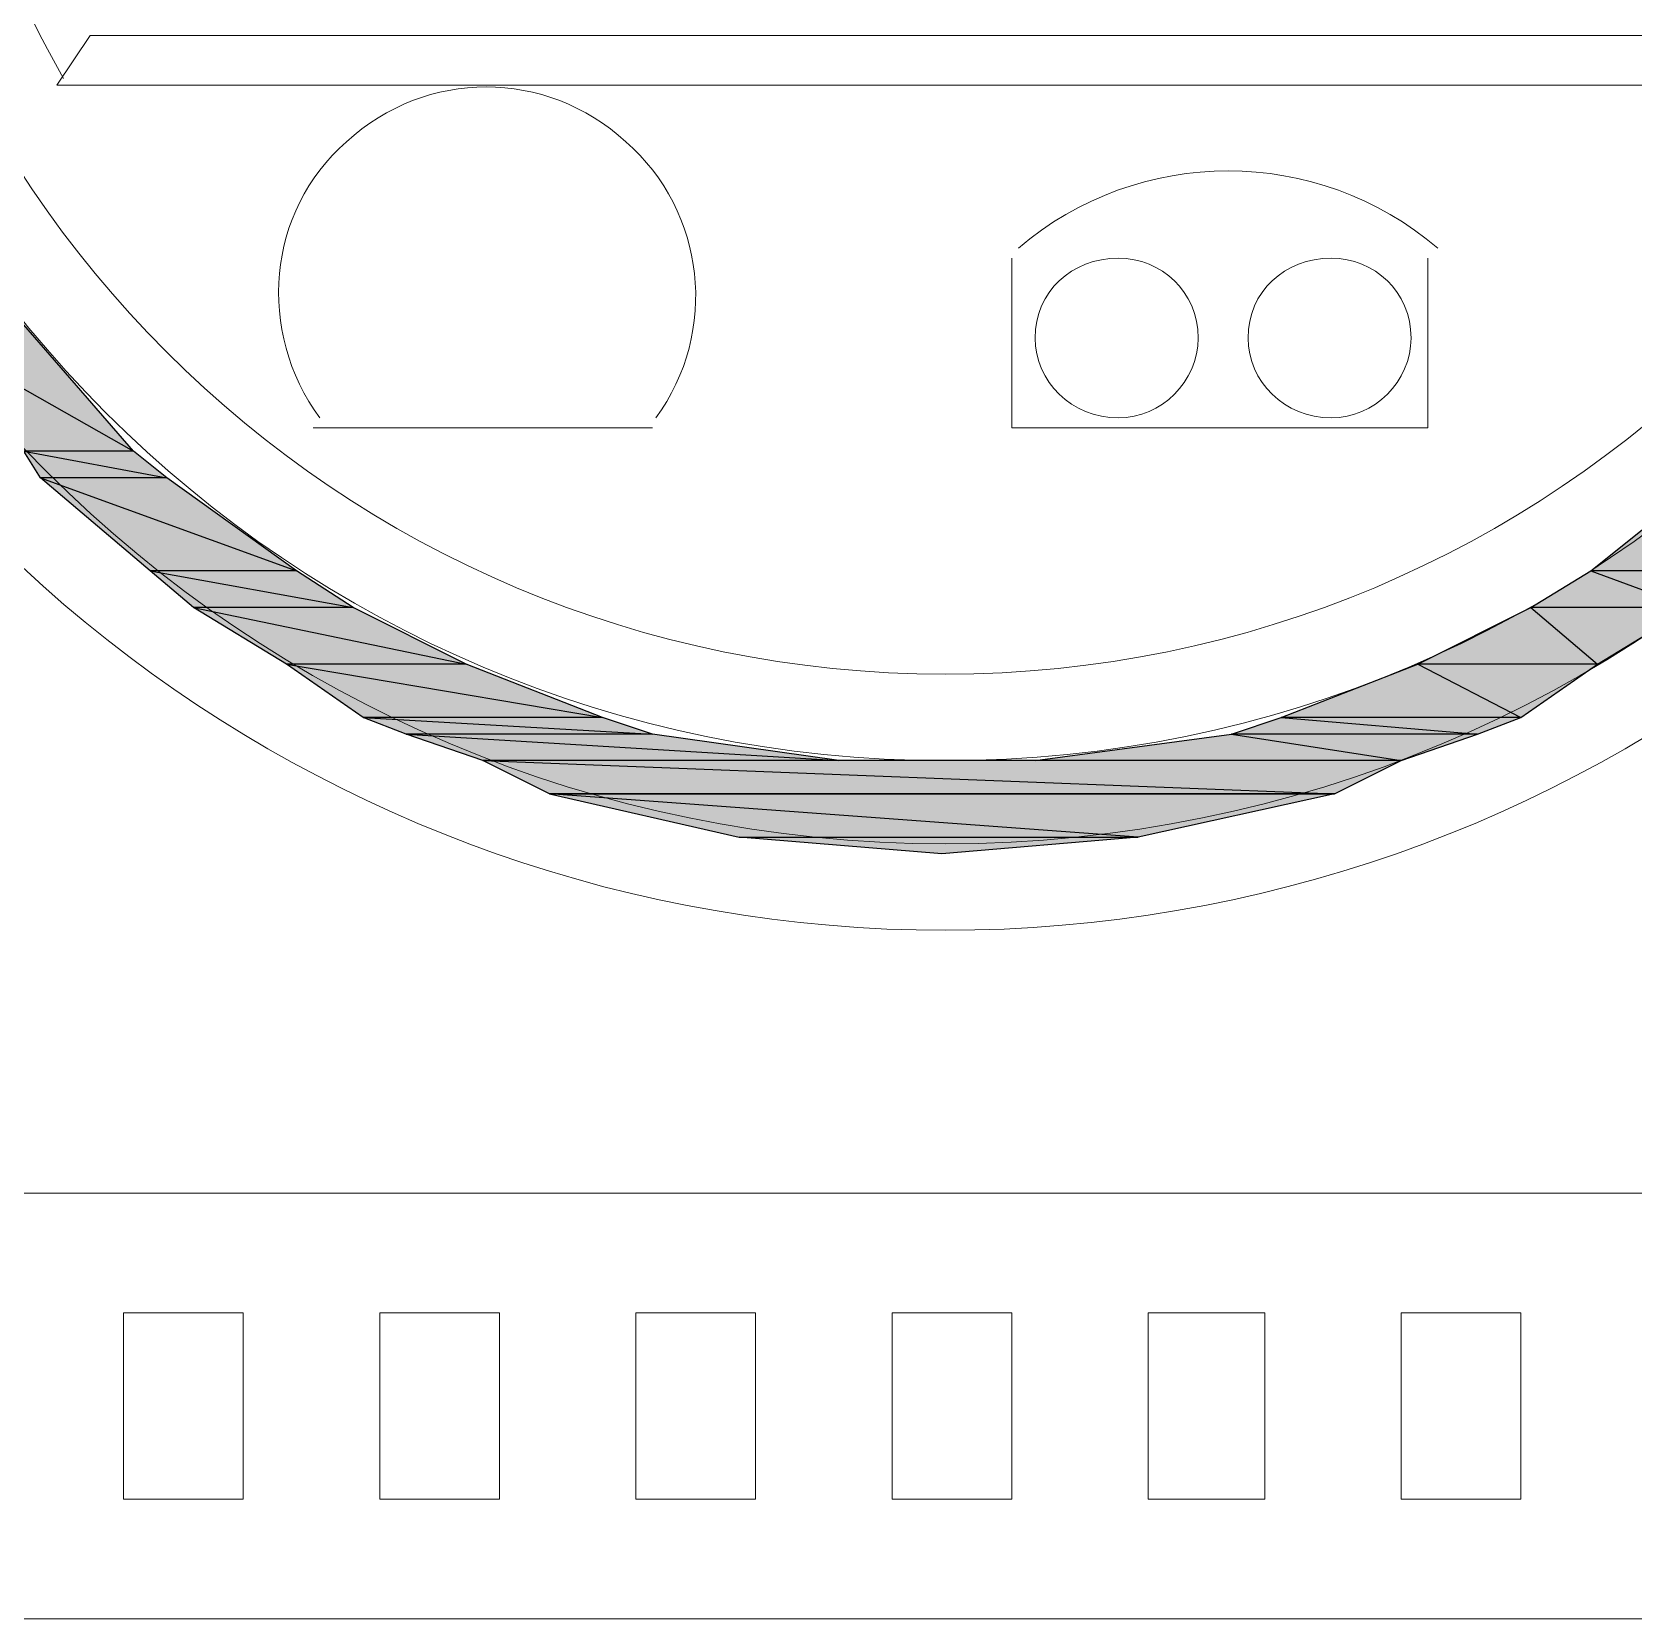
# Model space of a CAD drawing. Header units: millimetres. Extents: x 50 to 186, y -32 to 33.
# Drawn here: x 120.355 to 121.028, y -14.816 to -14.15 of the extents above; entities that cross this region are included whole.
import ezdxf

# ---------------------------------------------------------------- set-up
doc = ezdxf.new("R2010")
doc.units = ezdxf.units.MM
doc.layers.add('Prumada Eletrica', color=40, linetype='Continuous', lineweight=30)

msp = doc.modelspace()

# ---------------------------------------------------------------- hatches: boundary and pattern name
at = {"layer": 'Prumada Eletrica', "true_color": 0x000007}
h = msp.add_hatch(color=7, dxfattribs=at)
h.paths.add_polyline_path([(120.35187, -14.27269), (120.30438, -14.27269), (120.39796, -14.32577)])
h.paths.add_polyline_path([(120.30438, -14.27269), (120.39796, -14.32577), (120.35187, -14.32577)])
h = msp.add_hatch(color=7, dxfattribs=at)
h.paths.add_polyline_path([(120.39796, -14.32577), (120.35187, -14.32577), (120.41193, -14.33695)])
h.paths.add_polyline_path([(120.35187, -14.32577), (120.41193, -14.33695), (120.35885, -14.33695)])
h = msp.add_hatch(color=7, dxfattribs=at)
h.paths.add_polyline_path([(120.41193, -14.33695), (120.35885, -14.33695), (120.4664, -14.37605)])
h.paths.add_polyline_path([(120.35885, -14.33695), (120.4664, -14.37605), (120.40494, -14.37605)])
h = msp.add_hatch(color=7, dxfattribs=at)
h.paths.add_polyline_path([(121.11589, -14.33695), (121.05863, -14.33695), (121.0698, -14.37605)])
h.paths.add_polyline_path([(121.05863, -14.33695), (121.0698, -14.37605), (121.00974, -14.37605)])
h = msp.add_hatch(color=7, dxfattribs=at)
h.paths.add_polyline_path([(120.4664, -14.37605), (120.40494, -14.37605), (120.49014, -14.39142)])
h.paths.add_polyline_path([(120.40494, -14.37605), (120.49014, -14.39142), (120.4231, -14.39142)])
h = msp.add_hatch(color=7, dxfattribs=at)
h.paths.add_polyline_path([(121.0698, -14.37605), (121.00974, -14.37605), (121.05164, -14.39142)])
h.paths.add_polyline_path([(121.00974, -14.37605), (121.05164, -14.39142), (120.9846, -14.39142)])
h = msp.add_hatch(color=7, dxfattribs=at)
h.paths.add_polyline_path([(120.49014, -14.39142), (120.4231, -14.39142), (120.53763, -14.41516)])
h.paths.add_polyline_path([(120.4231, -14.39142), (120.53763, -14.41516), (120.46221, -14.41516)])
h = msp.add_hatch(color=7, dxfattribs=at)
h.paths.add_polyline_path([(121.05164, -14.39142), (120.9846, -14.39142), (121.01253, -14.41516)])
h.paths.add_polyline_path([(120.9846, -14.39142), (121.01253, -14.41516), (120.93711, -14.41516)])
h = msp.add_hatch(color=7, dxfattribs=at)
h.paths.add_polyline_path([(120.53763, -14.41516), (120.46221, -14.41516), (120.5949, -14.43751)])
h.paths.add_polyline_path([(120.46221, -14.41516), (120.5949, -14.43751), (120.49433, -14.43751)])
h = msp.add_hatch(color=7, dxfattribs=at)
h.paths.add_polyline_path([(121.01253, -14.41516), (120.93711, -14.41516), (120.98041, -14.43751)])
h.paths.add_polyline_path([(120.93711, -14.41516), (120.98041, -14.43751), (120.87984, -14.43751)])
h = msp.add_hatch(color=7, dxfattribs=at)
h.paths.add_polyline_path([(120.5949, -14.43751), (120.49433, -14.43751), (120.61585, -14.4445)])
h.paths.add_polyline_path([(120.49433, -14.43751), (120.61585, -14.4445), (120.51249, -14.4445)])
h = msp.add_hatch(color=7, dxfattribs=at)
h.paths.add_polyline_path([(120.98041, -14.43751), (120.87984, -14.43751), (120.96225, -14.4445)])
h.paths.add_polyline_path([(120.87984, -14.43751), (120.96225, -14.4445), (120.85889, -14.4445)])
h = msp.add_hatch(color=7, dxfattribs=at)
h.paths.add_polyline_path([(120.61585, -14.4445), (120.51249, -14.4445), (120.69407, -14.45567)])
h.paths.add_polyline_path([(120.51249, -14.4445), (120.69407, -14.45567), (120.54462, -14.45567)])
h = msp.add_hatch(color=7, dxfattribs=at)
h.paths.add_polyline_path([(120.96225, -14.4445), (120.85889, -14.4445), (120.93012, -14.45567)])
h.paths.add_polyline_path([(120.85889, -14.4445), (120.93012, -14.45567), (120.77648, -14.45567)])
h = msp.add_hatch(color=7, dxfattribs=at)
h.paths.add_polyline_path([(120.93012, -14.45567), (120.54462, -14.45567), (120.90219, -14.46964)])
h.paths.add_polyline_path([(120.54462, -14.45567), (120.90219, -14.46964), (120.57255, -14.46964)])
h = msp.add_hatch(color=7, dxfattribs=at)
h.paths.add_polyline_path([(120.57255, -14.46964), (120.65217, -14.4878), (120.81978, -14.4878)])
h.paths.add_polyline_path([(120.65217, -14.4878), (120.81978, -14.4878), (120.73737, -14.49478)])
msp.add_hatch(color=7, dxfattribs=at).paths.add_polyline_path([(120.57255, -14.46964), (120.90219, -14.46964), (120.81978, -14.4878)])

# ---------------------------------------------------------------- linework, layer by layer
at = {"layer": 'Prumada Eletrica', "color": 7, "linetype": 'Continuous', "lineweight": 20, "true_color": 0x000007}
for points in [[(120.3798, -14.15118), (120.36583, -14.17213), (120.36583, -14.17213)], [(121.09494, -14.15118), (120.3798, -14.15118), (120.3798, -14.15118)], [(121.10612, -14.17213), (120.36583, -14.17213), (120.36583, -14.17213)], [(120.36583, -14.17213), (120.7234, -14.17213), (120.7234, -14.17213)], [(120.7667, -14.24476), (120.7667, -14.31599), (120.9413, -14.31599), (120.9413, -14.24476)], [(120.47338, -14.31599), (120.61585, -14.31599), (120.61585, -14.31599)]]:
    msp.add_lwpolyline(points, dxfattribs=at)
at = {"layer": 'Prumada Eletrica', "color": 7, "linetype": 'Continuous', "lineweight": -2, "true_color": 0x000007}
for points in [[(120.35187, -14.27269), (120.30438, -14.27269), (120.39796, -14.32577)], [(120.30438, -14.27269), (120.39796, -14.32577), (120.35187, -14.32577)], [(120.39796, -14.32577), (120.35187, -14.32577), (120.41193, -14.33695)], [(120.35187, -14.32577), (120.41193, -14.33695), (120.35885, -14.33695)], [(120.41193, -14.33695), (120.35885, -14.33695), (120.4664, -14.37605)], [(120.35885, -14.33695), (120.4664, -14.37605), (120.40494, -14.37605)], [(121.05863, -14.33695), (121.0698, -14.37605), (121.00974, -14.37605)], [(120.4664, -14.37605), (120.40494, -14.37605), (120.49014, -14.39142)], [(120.40494, -14.37605), (120.49014, -14.39142), (120.4231, -14.39142)], [(121.00974, -14.37605), (121.05164, -14.39142), (120.9846, -14.39142)], [(121.0698, -14.37605), (121.00974, -14.37605), (121.05164, -14.39142)], [(120.49014, -14.39142), (120.4231, -14.39142), (120.53763, -14.41516)], [(120.4231, -14.39142), (120.53763, -14.41516), (120.46221, -14.41516)], [(120.9846, -14.39142), (121.01253, -14.41516), (120.93711, -14.41516)], [(121.05164, -14.39142), (120.9846, -14.39142), (121.01253, -14.41516)], [(120.53763, -14.41516), (120.46221, -14.41516), (120.5949, -14.43751)], [(120.46221, -14.41516), (120.5949, -14.43751), (120.49433, -14.43751)], [(120.93711, -14.41516), (120.98041, -14.43751), (120.87984, -14.43751)], [(121.01253, -14.41516), (120.93711, -14.41516), (120.98041, -14.43751)], [(120.5949, -14.43751), (120.49433, -14.43751), (120.61585, -14.4445)], [(120.49433, -14.43751), (120.61585, -14.4445), (120.51249, -14.4445)], [(120.87984, -14.43751), (120.96225, -14.4445), (120.85889, -14.4445)], [(120.98041, -14.43751), (120.87984, -14.43751), (120.96225, -14.4445)], [(120.61585, -14.4445), (120.51249, -14.4445), (120.69407, -14.45567)], [(120.51249, -14.4445), (120.69407, -14.45567), (120.54462, -14.45567)], [(120.85889, -14.4445), (120.93012, -14.45567), (120.77648, -14.45567)], [(120.96225, -14.4445), (120.85889, -14.4445), (120.93012, -14.45567)], [(120.93012, -14.45567), (120.54462, -14.45567), (120.90219, -14.46964)], [(120.54462, -14.45567), (120.90219, -14.46964), (120.57255, -14.46964)], [(120.57255, -14.46964), (120.65217, -14.4878), (120.81978, -14.4878)], [(120.57255, -14.46964), (120.90219, -14.46964), (120.81978, -14.4878)], [(120.65217, -14.4878), (120.81978, -14.4878), (120.73737, -14.49478)]]:
    msp.add_lwpolyline(points, close=True, dxfattribs=at)
at = {"layer": 'Prumada Eletrica', "color": 7, "linetype": 'Continuous', "lineweight": 20, "true_color": 0x000007}
for points in [[(120.73458, -14.63725), (121.30585, -14.63725), (121.30585, -14.81603), (120.1647, -14.81603), (120.1647, -14.63725)], [(120.39377, -14.76575), (120.44405, -14.76575), (120.44405, -14.68753), (120.39377, -14.68753)], [(120.50132, -14.76575), (120.5516, -14.76575), (120.5516, -14.68753), (120.50132, -14.68753)], [(120.60887, -14.76575), (120.65915, -14.76575), (120.65915, -14.68753), (120.60887, -14.68753)], [(120.71642, -14.76575), (120.7667, -14.76575), (120.7667, -14.68753), (120.71642, -14.68753)], [(120.82397, -14.76575), (120.87286, -14.76575), (120.87286, -14.68753), (120.82397, -14.68753)], [(120.93012, -14.76575), (120.98041, -14.76575), (120.98041, -14.68753), (120.93012, -14.68753)]]:
    msp.add_lwpolyline(points, close=True, dxfattribs=at)
for points, knots in [([(121.27373, -13.95703), (121.27373, -13.66091), (121.03488, -13.42207), (120.73877, -13.42207), (120.73877, -13.42207), (120.44405, -13.42207), (120.20521, -13.66091), (120.20521, -13.95703), (120.20521, -13.95703), (120.20521, -14.25174), (120.44405, -14.49059), (120.73877, -14.49059), (120.73877, -14.49059), (121.03488, -14.49059), (121.27373, -14.25174), (121.27373, -13.95703)], [0, 0, 0, 0, 0.0625, 0.0625, 0.0625, 0.062501, 0.125, 0.125, 0.125, 0.125001, 0.1875, 0.1875, 0.1875, 0.187501, 1, 1, 1, 1]), ([(120.47757, -13.45), (120.24432, -13.57013), (120.1228, -13.83551), (120.18565, -14.09112), (120.18565, -14.09112), (120.24711, -14.34672), (120.47618, -14.5269), (120.73877, -14.5269), (120.73877, -14.5269), (121.00276, -14.5269), (121.23182, -14.34672), (121.29328, -14.09112), (121.29328, -14.09112), (121.35614, -13.83551), (121.23462, -13.57013), (120.99996, -13.45)], [0, 0, 0, 0, 0.0625, 0.0625, 0.0625, 0.062501, 0.125, 0.125, 0.125, 0.125001, 0.1875, 0.1875, 0.1875, 0.187501, 1, 1, 1, 1]), ([(121.23741, -13.95703), (121.23741, -13.68047), (121.01533, -13.45699), (120.73877, -13.45699), (120.73877, -13.45699), (120.46361, -13.45699), (120.24012, -13.68047), (120.24012, -13.95703), (120.24012, -13.95703), (120.24012, -14.23219), (120.46361, -14.45567), (120.73877, -14.45567), (120.73877, -14.45567), (121.01533, -14.45567), (121.23741, -14.23219), (121.23741, -13.95703)], [0, 0, 0, 0, 0.0625, 0.0625, 0.0625, 0.062501, 0.125, 0.125, 0.125, 0.125001, 0.1875, 0.1875, 0.1875, 0.187501, 1, 1, 1, 1]), ([(121.20249, -13.95703), (121.20249, -13.70002), (120.99437, -13.4933), (120.73877, -13.4933), (120.73877, -13.4933), (120.48316, -13.4933), (120.27644, -13.70002), (120.27644, -13.95703), (120.27644, -13.95703), (120.27644, -14.21263), (120.48316, -14.41935), (120.73877, -14.41935), (120.73877, -14.41935), (120.99437, -14.41935), (121.20249, -14.21263), (121.20249, -13.95703)], [0, 0, 0, 0, 0.0625, 0.0625, 0.0625, 0.062501, 0.125, 0.125, 0.125, 0.125001, 0.1875, 0.1875, 0.1875, 0.187501, 1, 1, 1, 1]), ([(120.61725, -14.3118), (120.64379, -14.27549), (120.6382, -14.22521), (120.60468, -14.19587), (120.60468, -14.19587), (120.57116, -14.16514), (120.52087, -14.16514), (120.48735, -14.19587), (120.48735, -14.19587), (120.45383, -14.22521), (120.44964, -14.27549), (120.47618, -14.3118)], [0, 0, 0, 0, 0.083333, 0.083333, 0.083333, 0.083334, 0.166667, 0.166667, 0.166667, 0.166668, 1, 1, 1, 1]), ([(120.84492, -14.27828), (120.84492, -14.25873), (120.82956, -14.24476), (120.8114, -14.24476), (120.8114, -14.24476), (120.79184, -14.24476), (120.77648, -14.25873), (120.77648, -14.27828), (120.77648, -14.27828), (120.77648, -14.29644), (120.79184, -14.3118), (120.8114, -14.3118), (120.8114, -14.3118), (120.82956, -14.3118), (120.84492, -14.29644), (120.84492, -14.27828)], [0, 0, 0, 0, 0.0625, 0.0625, 0.0625, 0.062501, 0.125, 0.125, 0.125, 0.125001, 0.1875, 0.1875, 0.1875, 0.187501, 1, 1, 1, 1]), ([(120.93431, -14.27828), (120.93431, -14.25873), (120.91895, -14.24476), (120.90079, -14.24476), (120.90079, -14.24476), (120.88124, -14.24476), (120.86587, -14.25873), (120.86587, -14.27828), (120.86587, -14.27828), (120.86587, -14.29644), (120.88124, -14.3118), (120.90079, -14.3118), (120.90079, -14.3118), (120.91895, -14.3118), (120.93431, -14.29644), (120.93431, -14.27828)], [0, 0, 0, 0, 0.0625, 0.0625, 0.0625, 0.062501, 0.125, 0.125, 0.125, 0.125001, 0.1875, 0.1875, 0.1875, 0.187501, 1, 1, 1, 1])]:
    msp.add_open_spline(points, degree=3, knots=knots, dxfattribs=at)
for points in [[(120.36863, -13.74332), (120.2932, -13.87462), (120.2932, -14.03804), (120.36863, -14.16933)], [(120.94549, -14.24057), (120.8952, -14.19727), (120.81978, -14.19727), (120.7695, -14.24057)]]:
    msp.add_open_spline(points, degree=3, dxfattribs=at)

doc.saveas('drawing.dxf')
